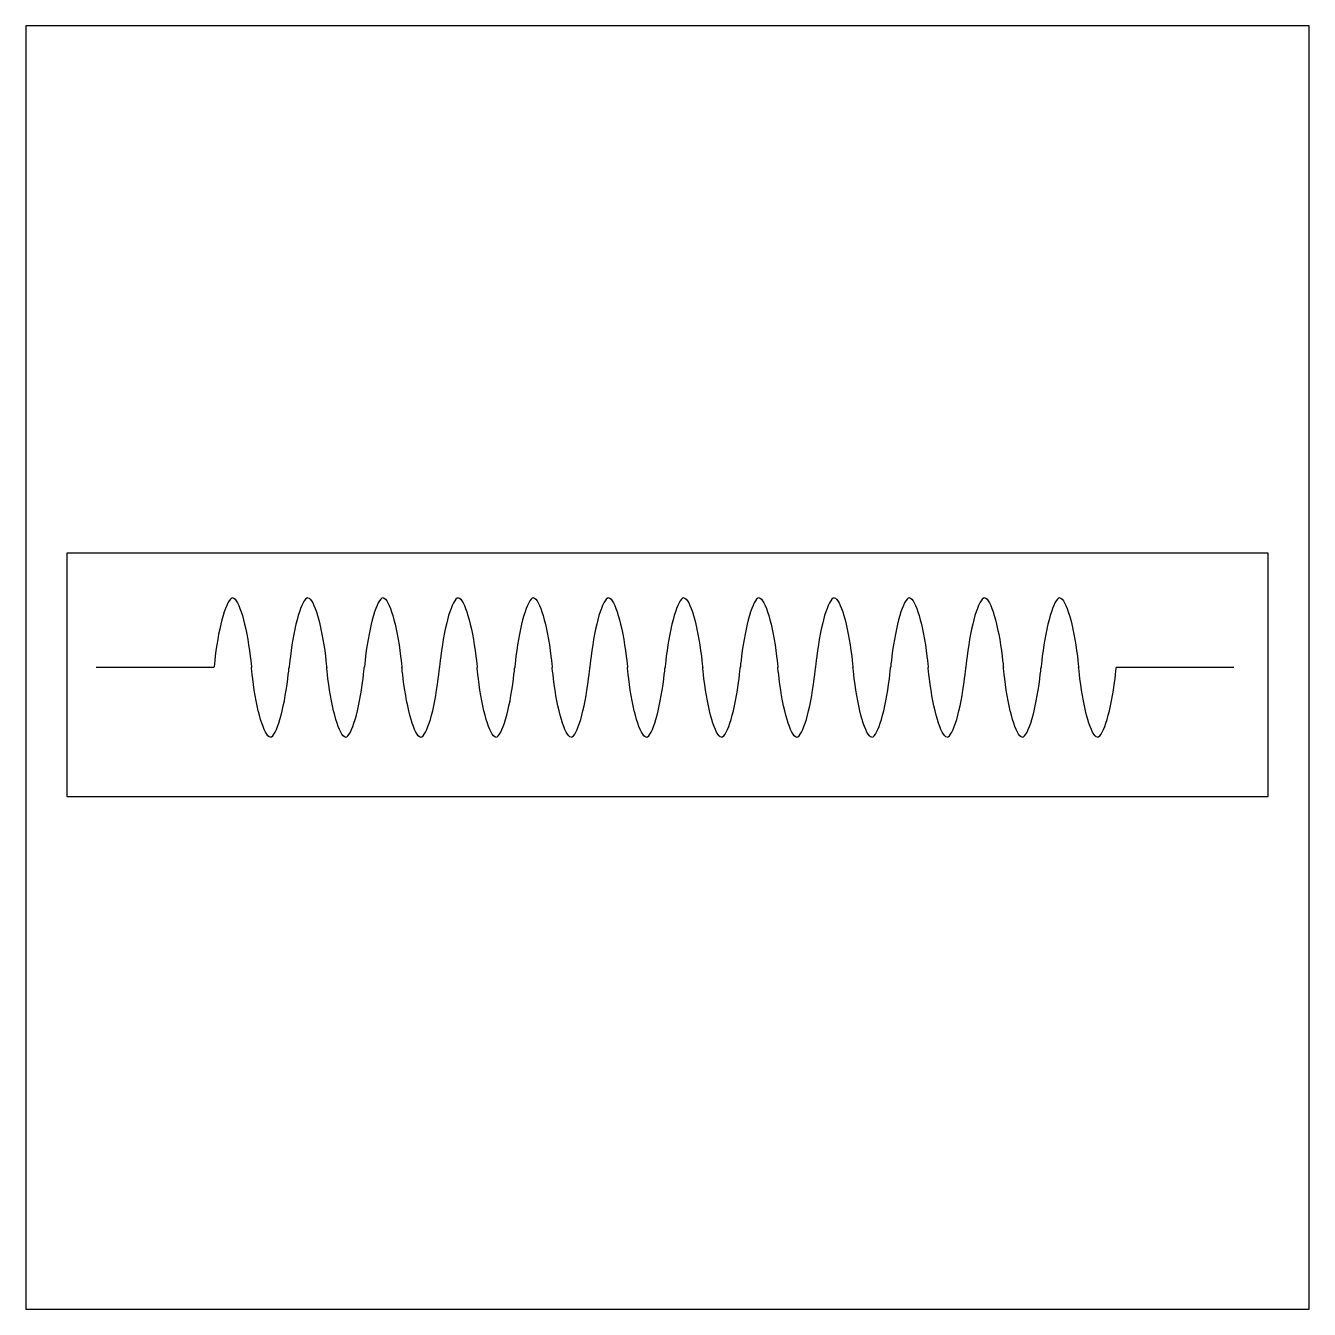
# Model space of a CAD drawing. Header units: millimetres. Extents: x 0 to 1000, y 0 to 1000.
import ezdxf

# ---------------------------------------------------------------- set-up
doc = ezdxf.new("R2010")
doc.units = ezdxf.units.MM
doc.layers.get('0').update_dxf_attribs({"color": 2})
doc.layers.add('1', color=1, linetype='Continuous')
doc.layers.add('3', color=7, linetype='Continuous')

msp = doc.modelspace()

# ---------------------------------------------------------------- linework, layer by layer
at = {"color": 2}
msp.add_lwpolyline([(0, 0), (1000, 0), (1000, 1000), (0, 1000)], close=True, dxfattribs=at)
at = {"layer": '1', "color": 1}
for p, q in [((32, 589.1), (32, 399.5)), ((968, 589.1), (32, 589.1)), ((968, 399.5), (968, 589.1)), ((32, 399.5), (968, 399.5))]:
    msp.add_line(p, q, dxfattribs=at)
at = {"layer": '3'}
for p, q in [((146.7, 500), (55, 500)), ((941.3, 500), (849.6, 500))]:
    msp.add_line(p, q, dxfattribs=at)
for points in [[(161.3, 554.2), (156.5, 554), (149.5, 528.9), (146.7, 500), (146.7, 500)], [(161.3, 554.2), (166.1, 554), (173, 528.9), (175.9, 500), (175.9, 500)], [(219.9, 554.2), (215, 554), (208.1, 528.9), (205.2, 500), (205.2, 500)], [(219.9, 554.2), (224.7, 554), (231.6, 528.9), (234.5, 500), (234.5, 500)], [(278.4, 554.2), (273.6, 554), (266.7, 528.9), (263.8, 500), (263.8, 500)], [(278.4, 554.2), (283.3, 554), (290.2, 528.9), (293.1, 500), (293.1, 500)], [(337, 554.2), (332.2, 554), (325.3, 528.9), (322.4, 500), (322.4, 500)], [(337, 554.2), (341.9, 554), (348.8, 528.9), (351.7, 500), (351.7, 500)], [(395.6, 554.2), (390.8, 554), (383.8, 528.9), (381, 500), (381, 500)], [(395.6, 554.2), (400.4, 554), (407.3, 528.9), (410.2, 500), (410.2, 500)], [(454.2, 554.2), (449.3, 554), (442.4, 528.9), (439.5, 500), (439.5, 500)], [(454.2, 554.2), (459, 554), (465.9, 528.9), (468.8, 500), (468.8, 500)], [(512.7, 554.2), (507.9, 554), (501, 528.9), (498.1, 500), (498.1, 500)], [(512.7, 554.2), (517.6, 554), (524.5, 528.9), (527.4, 500), (527.4, 500)], [(571.3, 554.2), (566.5, 554), (559.6, 528.9), (556.7, 500), (556.7, 500)], [(571.3, 554.2), (576.2, 554), (583.1, 528.9), (586, 500), (586, 500)], [(629.9, 554.2), (625.1, 554), (618.2, 528.9), (615.3, 500), (615.3, 500)], [(629.9, 554.2), (634.7, 554), (641.6, 528.9), (644.5, 500), (644.5, 500)], [(688.5, 554.2), (683.6, 554), (676.7, 528.9), (673.8, 500), (673.8, 500)], [(688.5, 554.2), (693.3, 554), (700.2, 528.9), (703.1, 500), (703.1, 500)], [(747.1, 554.2), (742.2, 554), (735.3, 528.9), (732.4, 500), (732.4, 500)], [(747.1, 554.2), (751.9, 554), (758.8, 528.9), (761.7, 500), (761.7, 500)], [(805.6, 554.2), (800.8, 554), (793.9, 528.9), (791, 500), (791, 500)], [(805.6, 554.2), (810.5, 554), (817.4, 528.9), (820.3, 500), (820.3, 500)], [(190.6, 445.8), (185.7, 446), (178.8, 471.1), (175.9, 500), (175.9, 500)], [(190.6, 445.8), (195.4, 446), (202.3, 471.1), (205.2, 500), (205.2, 500)], [(249.2, 445.8), (244.3, 446), (237.4, 471.1), (234.5, 500), (234.5, 500)], [(249.2, 445.8), (254, 446), (260.9, 471.1), (263.8, 500), (263.8, 500)], [(307.7, 445.8), (302.9, 446), (296, 471.1), (293.1, 500), (293.1, 500)], [(307.7, 445.8), (312.6, 446), (319.5, 471.1), (322.4, 500), (322.4, 500)], [(366.3, 445.8), (361.5, 446), (354.6, 471.1), (351.7, 500), (351.7, 500)], [(366.3, 445.8), (371.2, 446), (378.1, 471.1), (381, 500), (381, 500)], [(424.9, 445.8), (420, 446), (413.1, 471.1), (410.2, 500), (410.2, 500)], [(424.9, 445.8), (429.7, 446), (436.6, 471.1), (439.5, 500), (439.5, 500)], [(483.5, 445.8), (478.6, 446), (471.7, 471.1), (468.8, 500), (468.8, 500)], [(483.5, 445.8), (488.3, 446), (495.2, 471.1), (498.1, 500), (498.1, 500)], [(542, 445.8), (537.2, 446), (530.3, 471.1), (527.4, 500), (527.4, 500)], [(542, 445.8), (546.9, 446), (553.8, 471.1), (556.7, 500), (556.7, 500)], [(600.6, 445.8), (595.8, 446), (588.9, 471.1), (586, 500), (586, 500)], [(600.6, 445.8), (605.5, 446), (612.4, 471.1), (615.3, 500), (615.3, 500)], [(659.2, 445.8), (654.3, 446), (647.4, 471.1), (644.5, 500), (644.5, 500)], [(659.2, 445.8), (664, 446), (670.9, 471.1), (673.8, 500), (673.8, 500)], [(717.8, 445.8), (712.9, 446), (706, 471.1), (703.1, 500), (703.1, 500)], [(717.8, 445.8), (722.6, 446), (729.5, 471.1), (732.4, 500), (732.4, 500)], [(776.3, 445.8), (771.5, 446), (764.6, 471.1), (761.7, 500), (761.7, 500)], [(776.3, 445.8), (781.2, 446), (788.1, 471.1), (791, 500), (791, 500)], [(834.9, 445.8), (830.1, 446), (823.2, 471.1), (820.3, 500), (820.3, 500)], [(834.9, 445.8), (839.8, 446), (846.7, 471.1), (849.6, 500), (849.6, 500)]]:
    msp.add_open_spline(points, degree=3, knots=[12.33515, 12.33515, 12.33515, 12.33515, 34.31554, 38.29464, 38.29464, 38.29464, 38.29464], dxfattribs=at)

doc.saveas('drawing.dxf')
